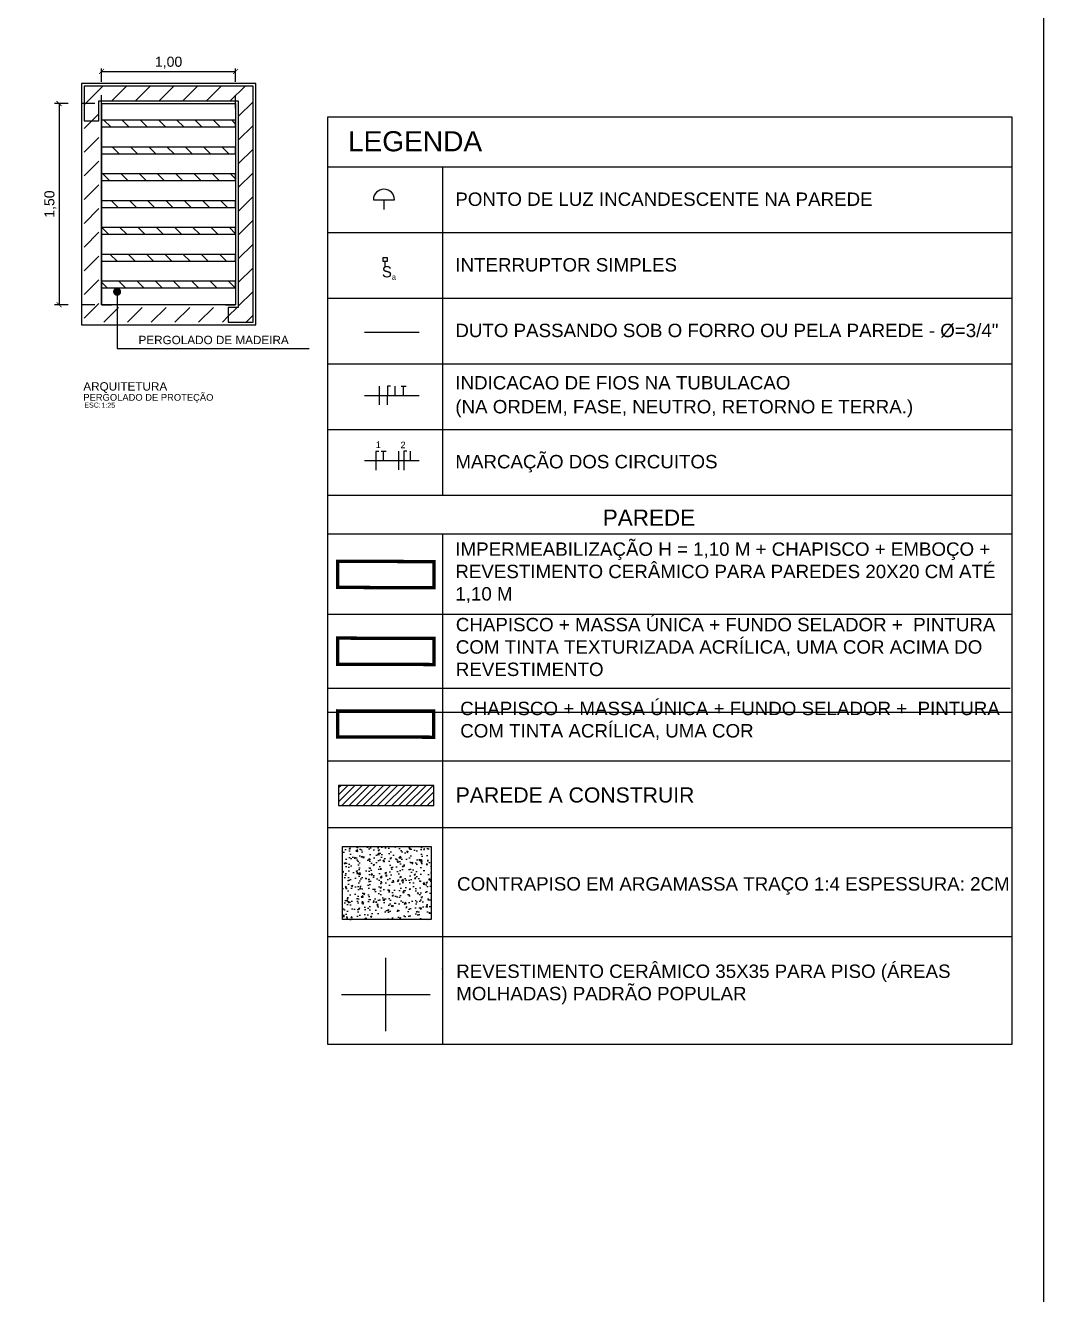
# Model space of a CAD drawing. Header units: inches. Extents: x -409 to -274, y -29 to 11.
# Drawn here: x -382.67 to -375.08, y -11.76 to -2.29 of the extents above; entities that cross this region are included whole.
import ezdxf
from ezdxf.enums import TextEntityAlignment as Align

# ---------------------------------------------------------------- set-up
doc = ezdxf.new("R2010")
doc.units = ezdxf.units.IN
doc.header["$MEASUREMENT"] = 0
for name, pattern in [('DASHDOT2', [0.5, 0.25, -0.125, 0, -0.125]), ('DOT', [6.35, 0, -6.35]), ('HIDDENX2', [19.05, 12.7, -6.35])]:
    doc.linetypes.add(name, pattern=pattern)
doc.layers.get('0').update_dxf_attribs({"color": 8})
doc.layers.get('DEFPOINTS').update_dxf_attribs({"lineweight": 0})
for name, color, linetype in [('.10', 1, 'Continuous'), ('.texto', 3, 'Continuous'), ('01', 1, 'Continuous'), ('AQ-COTAS - MÓVEIS', 8, 'Continuous'), ('AR-ALV-CRT', 4, 'Continuous'), ('ARQ-ALV-COM', 251, 'Continuous'), ('ARQ-COTA-75', 1, 'Continuous'), ('ARQ-HTC-CONST', 160, 'Continuous'), ('ARQ-PIS', 1, 'Continuous'), ('ARQ-TAB', 1, 'Continuous'), ('ARQ-TXT-02', 2, 'Continuous'), ('ARQ-TXT-03', 3, 'Continuous'), ('ARQ-TXT-04', 4, 'Continuous'), ('ARQ-TXT-75', 2, 'Continuous'), ('ARQ-TXT-SMB', 4, 'Continuous'), ('EL-Interruptor', 2, 'Continuous'), ('EL-Tomada', 3, 'Continuous'), ('ELE-VT3', 30, 'Continuous'), ('R- ANOTAÇÕES', 3, 'Continuous'), ('R- ARQ. PISO', 1, 'Continuous'), ('Texto', 3, 'Continuous')]:
    doc.layers.add(name, color=color, linetype=linetype)
doc.layers.add('AR-ALV-HTC', color=251, linetype='Continuous', lineweight=0)
doc.layers.add('AR-COTA', color=1, linetype='Continuous', lineweight=0)
doc.styles.add('Annotative', font='arial.ttf')
doc.styles.add('Arial', font='ARIALUNI.ttf')
doc.styles.add('MÉDIO', font='arial.ttf', dxfattribs={"height": 0.13})
doc.styles.add('Romans', font='romans.shx')
doc.styles.get("Standard").update_dxf_attribs({"font": 'arial.ttf'})
doc.styles.add('Swiss LT', font='swissl.ttf')
doc.styles.add('T3', font='arial.ttf')
doc.dimstyles.new('1-75', dxfattribs={"dimtxt": 0.14, "dimasz": 0.06, "dimexe": 0.01, "dimexo": 0.05, "dimgap": 0.05, "dimtad": 1, "dimzin": 4, "dimdsep": 46, "dimtxsty": 'Annotative', "dimblk": 'ARCHTICK', "dimcen": 0.09, "dimclrd": 10, "dimclre": 10, "dimclrt": 2, "dimadec": 0, "dimazin": 0, "dimtfac": 1, "dimtix": 1, "dimtofl": 0, "dimtmove": 0, "dimatfit": 3, "dimldrblk": 'DOT', "dimfxl": 0.1, "dimfxlon": 1, "dimtolj": 1, "dimtzin": 0, "dimarcsym": 0})
doc.dimstyles.new('COD-ARQ-50', dxfattribs={"dimtxt": 0.075, "dimasz": 0.0375, "dimexe": 0.05, "dimexo": 0.05, "dimgap": 0.02, "dimtad": 1, "dimzin": 4, "dimtxsty": 'T3', "dimblk": 'ARCHTICK', "dimcen": 0, "dimclrd": 1, "dimclre": 2, "dimclrt": 2, "dimazin": 0, "dimtfac": 1, "dimtmove": 2, "dimatfit": 3, "dimldrblk": 'DOT', "dimfxl": 0.4, "dimtolj": 1, "dimarcsym": 0})
pattern_1 = [(45, (-1314.98591, -195.1183), (-0.088388348, 0.088388348), [])]

# ---------------------------------------------------------------- blocks, each defined once
blk = doc.blocks.new('_ArchTick')
at = {"color": 0, "linetype": 'ByBlock', "const_width": 0.15}
blk.add_lwpolyline([(-0.5, -0.5), (0.5, 0.5)], dxfattribs=at)
blk = doc.blocks.new('*D537')
at = {"layer": 'AR-COTA', "color": 2, "linetype": 'DOT', "lineweight": -2, "ltscale": 0.00375, "transparency": 16777216}
for p, q in [((-382.1056, -2.9138), (-382.1056, -2.5864)), ((-381.1056, -2.9138), (-381.1056, -2.5864))]:
    blk.add_line(p, q, dxfattribs=at)
at = {"layer": 'AR-COTA', "color": 1, "lineweight": -2, "ltscale": 0.00375, "transparency": 16777216}
blk.add_line((-382.1056, -2.6364), (-381.1056, -2.6364), dxfattribs=at)
at = {"layer": 'DEFPOINTS', "color": 0, "ltscale": 0.00375, "transparency": 16777216}
for p in [(-381.1056, -2.6364), (-382.1056, -2.9638), (-381.1056, -2.9638)]:
    blk.add_point(p, dxfattribs=at)
at = {"layer": 'AR-COTA', "color": 1, "lineweight": -2, "ltscale": 0.00375, "transparency": 16777216, "xscale": 0.0375, "yscale": 0.0375, "zscale": 0.0375, "rotation": 180}
blk.add_blockref('_ArchTick', (-382.1056, -2.6364), dxfattribs=at)
at = {"layer": 'AR-COTA', "color": 1, "lineweight": -2, "ltscale": 0.00375, "transparency": 16777216, "xscale": 0.0375, "yscale": 0.0375, "zscale": 0.0375}
blk.add_blockref('_ArchTick', (-381.1056, -2.6364), dxfattribs=at)
at = {"layer": 'AR-COTA', "color": 2, "ltscale": 0.00375, "transparency": 16777216, "insert": (-381.6056, -2.5713), "char_height": 0.075, "attachment_point": 5, "style": 'T3'}
blk.add_mtext('\\A1;1,00', dxfattribs=at)
blk = doc.blocks.new('_Dot')
at = {"color": 0, "linetype": 'ByBlock', "lineweight": -2}
blk.add_line((-0.5, 0), (-1, 0), dxfattribs=at)
at = {"color": 0, "linetype": 'ByBlock', "const_width": 0.5}
blk.add_lwpolyline([(-0.25, 0, 1), (0.25, 0, 1)], format="xyb", close=True, dxfattribs=at)
blk = doc.blocks.new('*D538')
at = {"layer": 'AR-COTA', "color": 2, "linetype": 'DOT', "lineweight": -2, "ltscale": 0.00375, "transparency": 16777216}
for p, q in [((-382.1556, -2.876), (-382.4726, -2.876)), ((-382.1556, -4.376), (-382.4726, -4.376))]:
    blk.add_line(p, q, dxfattribs=at)
at = {"layer": 'AR-COTA', "color": 1, "lineweight": -2, "ltscale": 0.00375, "transparency": 16777216}
blk.add_line((-382.4226, -2.876), (-382.4226, -4.376), dxfattribs=at)
at = {"layer": 'DEFPOINTS', "color": 0, "ltscale": 0.00375, "transparency": 16777216}
for p in [(-382.1056, -2.876), (-382.4226, -4.376), (-382.1056, -4.376)]:
    blk.add_point(p, dxfattribs=at)
at = {"layer": 'AR-COTA', "color": 1, "lineweight": -2, "ltscale": 0.00375, "transparency": 16777216, "xscale": 0.0375, "yscale": 0.0375, "zscale": 0.0375}
for p, rotation in [((-382.4226, -2.876), 90), ((-382.4226, -4.376), 270)]:
    blk.add_blockref('_ArchTick', p, dxfattribs=dict(at, rotation=rotation))
at = {"layer": 'AR-COTA', "color": 2, "ltscale": 0.00375, "transparency": 16777216, "insert": (-382.4877, -3.626), "char_height": 0.075, "attachment_point": 5, "rotation": 90, "style": 'T3'}
blk.add_mtext('\\A1;1,50', dxfattribs=at)
blk = doc.blocks.new('*U582')
at = {"layer": 'ARQ-TXT-02', "insert": (0.2309, 0.1714), "char_height": 0.0375, "attachment_point": 1, "style": 'Arial'}
blk.add_mtext_dynamic_manual_height_columns('ESC:', width=0.00172, gutter_width=0.3125, heights=[0], dxfattribs=at)
at = {"layer": 'ARQ-TXT-02', "style": 'Arial'}
blk.add_attdef('ESCALA', (0.3585, 0.1323), '', height=0.0375, dxfattribs=at)
at = {"layer": 'ARQ-TXT-03', "style": 'Arial'}
blk.add_attdef('DESENHO', (0.2231, 0.185), '', height=0.05, dxfattribs=at)
at = {"layer": 'ARQ-TXT-04', "style": 'Arial'}
blk.add_attdef('MATÉRIA', text='', height=0.0625, dxfattribs=at).set_placement((0.2231, 0.2419), align=Align.BOTTOM_LEFT)
blk = doc.blocks.new('DOT')
at = {"layer": 'AQ-COTAS - MÓVEIS', "color": 0, "linetype": 'ByBlock'}
blk.add_line((-0.5, 0), (-1, 0), dxfattribs=at)
at = {"layer": 'AQ-COTAS - MÓVEIS', "color": 0, "linetype": 'ByBlock', "const_width": 0.5}
blk.add_lwpolyline([(-0.25, 0, 1), (0.25, 0, 1)], format="xyb", close=True, dxfattribs=at)
blk = doc.blocks.new('inter duplo')
at = {"layer": 'ELE-VT3', "transparency": 33554687}
for p, q in [((19.035, 49.964), (19.141, 49.964)), ((19.035, 49.857), (19.035, 49.964)), ((19.141, 49.857), (19.035, 49.857)), ((19.088, 49.723), (19.088, 49.857)), ((19.141, 49.964), (19.141, 49.857))]:
    blk.add_line(p, q, dxfattribs=at)
at = {"layer": 'ELE-VT3', "transparency": 33554687, "attachment_point": 1, "style": 'Romans'}
for s, insert, char_height, width in [('{\\fBodoni MT|b0|i0|c0|p18;S}', (19.003, 49.728), 0.3, 0.35727), ('{\\fBodoni MT|b0|i0|c0|p18;a}', (19.269, 49.512), 0.15, 0.13015)]:
    blk.add_mtext(s, dxfattribs=dict(at, insert=insert, char_height=char_height, width=width))
blk = doc.blocks.new('arandela')
at = {"layer": 'ELE-VT3', "color": 18, "true_color": 0x000000, "transparency": 33554687}
for p, q in [((20.752, 47.604), (21.319, 47.604)), ((21.035, 47.604), (21.035, 47.346))]:
    blk.add_line(p, q, dxfattribs=at)
blk.add_arc((21.035, 47.604), 0.283, 359.9997, 179.9997, dxfattribs=at)

msp = doc.modelspace()

# ---------------------------------------------------------------- hatches: boundary and pattern name
at = {"layer": '.10'}
h = msp.add_hatch(dxfattribs=at)
h.set_pattern_fill('AR-CONC', color=8, scale=0.015, angle=-360, style=0)
h.set_pattern_definition([(50, (-221.94868, 148.60093), (0.107589027, -0.00941282), [0.01125, -0.12375]), (355, (-221.94868, 148.60093), (-0.0208127, 0.11282882), [0.009, -0.099]), (100.451444, (-221.93972, 148.60014), (0.086776327, 0.103416), [0.00956103, -0.105171317]), (46.1842, (-221.94868, 148.63093), (0.1600862, -0.02482789), [0.016875, -0.185625]), (96.635635, (-221.93534, 148.62886), (0.14019929, 0.14611779), [0.01434155, -0.15775706]), (351.18416, (-221.94868, 148.63093), (0.14019929, 0.14611779), [0.0135, -0.1485]), (21, (-221.93368, 148.62343), (0.089536058, -0.060392834), [0.01125, -0.12375]), (326, (-221.93368, 148.62343), (0.0364973, 0.108772507), [0.009, -0.099]), (71.451445, (-221.92622, 148.61839), (0.126033357, 0.048379673), [0.00956103, -0.105171317]), (37.5, (-221.948683, 148.600926), (0.001823978, 0.049934078), [0, -0.0978, 0, -0.1005, 0, -0.099375]), (7.5, (-221.948683, 148.600926), (0.03946043, 0.059161757), [0, -0.0573, 0, -0.09555, 0, -0.037875]), (327.5, (-221.982133, 148.600926), (0.0800733654, -0.003383231), [0, -0.0375, 0, -0.117, 0, -0.15525]), (317.5, (-221.99713, 148.600926), (0.087477925, 0.015015747), [0, -0.04875, 0, -0.0777, 0, -0.11025])])
h.paths.add_polyline_path([(-380.3088, -8.4149), (-379.6463, -8.4149), (-379.6463, -8.9608), (-380.3088, -8.9608)])
at = {"layer": '01', "linetype": 'ByBlock', "true_color": 0xc4b687}
h = msp.add_hatch(dxfattribs=at)
h.set_pattern_fill('ANSI31', color=43)
h.set_pattern_definition(pattern_1)
h.paths.add_polyline_path([(-381.0856, -2.856), (-381.0856, -4.396), (-381.1606, -4.396), (-381.1606, -4.506), (-380.9756, -4.506), (-380.9756, -2.876), (-380.9756, -2.746), (-382.2356, -2.746), (-382.2356, -2.876), (-382.2356, -3.006), (-382.1256, -3.006), (-382.1256, -2.856)])
h = msp.add_hatch(dxfattribs=at)
h.set_pattern_fill('ANSI31', color=43)
h.set_pattern_definition(pattern_1)
h.paths.add_polyline_path([(-382.1256, -4.396), (-382.1256, -3.006), (-382.2356, -3.006), (-382.2356, -4.506), (-381.1606, -4.506), (-381.1606, -4.396)])
at = {"layer": 'AR-ALV-HTC', "lineweight": 5, "true_color": 0xa65621, "transparency": 33554687}
h = msp.add_hatch(dxfattribs=at)
h.set_pattern_fill('ANSI31', color=34, scale=0.77, angle=90)
h.set_pattern_definition([(135, (-1314.98591, -195.1183), (-0.068059028, -0.068059028), [])])
h.paths.add_polyline_path([(-382.1056, -3.001), (-382.1056, -3.051), (-381.1056, -3.051), (-381.1056, -3.001)])
h.paths.add_polyline_path([(-382.1056, -3.201), (-382.1056, -3.251), (-381.1056, -3.251), (-381.1056, -3.201)])
h.paths.add_polyline_path([(-381.1056, -3.451), (-381.1056, -3.401), (-382.1056, -3.401), (-382.1056, -3.451)])
h.paths.add_polyline_path([(-381.1056, -3.651), (-381.1056, -3.601), (-382.1056, -3.601), (-382.1056, -3.651)])
h.paths.add_polyline_path([(-381.1056, -3.851), (-381.1056, -3.801), (-382.1056, -3.801), (-382.1056, -3.851)])
h.paths.add_polyline_path([(-382.1056, -4.001), (-382.1056, -4.051), (-381.1056, -4.051), (-381.1056, -4.001)])
h.paths.add_polyline_path([(-381.1056, -4.251), (-381.1056, -4.201), (-382.1056, -4.201), (-382.1056, -4.251)])
at = {"layer": 'ARQ-HTC-CONST'}
h = msp.add_hatch(dxfattribs=at)
h.set_pattern_fill('ANSI31', color=256, scale=0.3)
h.set_pattern_definition([(45, (-383.534468, -43.89475), (-0.026516504, 0.026516504), [])])
h.paths.add_polyline_path([(-380.3378, -7.9607), (-380.3378, -8.1107), (-379.6278, -8.1107), (-379.6278, -7.9607)])
at = {"layer": 'R- ARQ. PISO'}
h = msp.add_hatch(dxfattribs=at)
h.set_pattern_fill('_USER', color=8, scale=0.35, double=1, pattern_type=0)
h.set_pattern_definition([(0, (-379.9844, -9.5188), (0, 0.35), []), (90, (-379.9844, -9.5188), (-0.35, 2e-17), [])])
h.paths.add_polyline_path([(-380.3156, -9.7918), (-379.6532, -9.7918), (-379.6532, -9.2458), (-380.3156, -9.2458)])

# ---------------------------------------------------------------- linework, layer by layer
at = {"color": 1, "transparency": 33554687}
for p, q in [((-380.145, -4.5803), (-379.7358, -4.5803)), ((-380.145, -5.0532), (-379.7358, -5.0532)), ((-380.145, -5.5383), (-379.7358, -5.5383))]:
    msp.add_line(p, q, dxfattribs=at)
at = {"layer": '01', "color": 43, "linetype": 'ByBlock', "true_color": 0xc4b687}
for p, q in [((-382.2556, -2.726), (-382.2556, -4.226)), ((-380.9556, -2.726), (-382.2556, -2.726)), ((-380.9556, -4.526), (-380.9556, -2.726)), ((-382.1056, -4.376), (-382.1056, -2.876)), ((-382.1056, -2.876), (-381.1056, -2.876)), ((-381.1056, -2.876), (-381.1056, -4.376)), ((-382.2556, -4.226), (-382.2556, -4.526)), ((-381.1056, -4.376), (-382.1056, -4.376)), ((-382.2556, -4.526), (-380.9556, -4.526))]:
    msp.add_line(p, q, dxfattribs=at)
for points in [[(-382.2356, -2.876), (-382.2356, -3.006), (-382.1256, -3.006), (-382.1256, -2.856), (-381.0856, -2.856), (-381.0856, -4.396), (-381.1606, -4.396), (-381.1606, -4.506), (-380.9756, -4.506), (-380.9756, -2.876), (-380.9756, -2.746), (-382.2356, -2.746)], [(-381.1056, -3.051), (-381.1056, -3.051), (-381.1056, -3.001), (-382.1056, -3.001), (-382.1056, -3.051), (-381.1056, -3.051), (-381.1056, -3.051)], [(-381.1056, -3.251), (-381.1056, -3.251), (-381.1056, -3.201), (-382.1056, -3.201), (-382.1056, -3.251), (-381.1056, -3.251), (-381.1056, -3.251)], [(-381.1056, -3.451), (-381.1056, -3.451), (-381.1056, -3.401), (-382.1056, -3.401), (-382.1056, -3.451), (-381.1056, -3.451), (-381.1056, -3.451)], [(-381.1056, -3.651), (-381.1056, -3.651), (-381.1056, -3.601), (-382.1056, -3.601), (-382.1056, -3.651), (-381.1056, -3.651), (-381.1056, -3.651)], [(-381.1056, -3.851), (-381.1056, -3.851), (-381.1056, -3.801), (-382.1056, -3.801), (-382.1056, -3.851), (-381.1056, -3.851), (-381.1056, -3.851)], [(-381.1056, -4.051), (-381.1056, -4.051), (-381.1056, -4.001), (-382.1056, -4.001), (-382.1056, -4.051), (-381.1056, -4.051), (-381.1056, -4.051)], [(-381.1056, -4.251), (-381.1056, -4.251), (-381.1056, -4.201), (-382.1056, -4.201), (-382.1056, -4.251), (-381.1056, -4.251), (-381.1056, -4.251)]]:
    msp.add_lwpolyline(points, close=True, dxfattribs=at)
at = {"layer": 'ARQ-ALV-COM', "color": 40, "linetype": 'DASHDOT2', "ltscale": 0.5, "true_color": 0xf8d731, "const_width": 0.025}
msp.add_lwpolyline([(-380.3437, -6.484), (-379.6264, -6.4863), (-379.6264, -6.2916), (-380.3437, -6.2894)], close=True, dxfattribs=at)
at = {"layer": 'ARQ-ALV-COM', "color": 30, "linetype": 'HIDDENX2', "ltscale": 0.02, "true_color": 0xf26722, "const_width": 0.025}
msp.add_lwpolyline([(-380.3437, -7.0568), (-379.6264, -7.059), (-379.6264, -6.8644), (-380.3437, -6.8621)], close=True, dxfattribs=at)
at = {"layer": 'ARQ-ALV-COM', "color": 217, "linetype": 'HIDDENX2', "ltscale": 0.02, "true_color": 0x93278f, "const_width": 0.025}
msp.add_lwpolyline([(-380.3437, -7.599), (-379.629, -7.6008), (-379.629, -7.4062), (-380.3437, -7.4044)], close=True, dxfattribs=at)
at = {"layer": 'ARQ-COTA-75', "linetype": 'ByBlock'}
msp.add_lwpolyline([(-380.3088, -8.4149), (-379.6463, -8.4149), (-379.6463, -8.9608), (-380.3088, -8.9608)], close=True, dxfattribs=at)
at = {"layer": 'ARQ-HTC-CONST'}
msp.add_lwpolyline([(-380.3378, -8.1107), (-379.6278, -8.1107), (-379.6278, -7.9607), (-380.3378, -7.9607)], close=True, dxfattribs=at)
at = {"layer": 'ARQ-PIS', "color": 8, "linetype": 'ByBlock', "ltscale": 5}
for p, q in [((-382.1056, -2.876), (-382.1056, -4.376)), ((-382.1056, -4.376), (-382.0306, -4.376)), ((-381.1806, -4.376), (-381.1056, -4.376))]:
    msp.add_line(p, q, dxfattribs=at)
at = {"layer": 'ARQ-PIS', "color": 4, "linetype": 'ByBlock'}
msp.add_lwpolyline([(-388.7606, -1.8439), (-375.0786, -1.8439), (-375.0786, -21.9212), (-388.7606, -21.9212)], close=True, dxfattribs=at)
at = {"layer": 'ARQ-TAB'}
for p, q in [((-380.4183, -3.3492), (-375.3151, -3.3492)), ((-379.5631, -3.3492), (-379.5631, -5.7953)), ((-380.4183, -3.8384), (-375.3151, -3.8384)), ((-380.4183, -4.3276), (-375.3151, -4.3276)), ((-380.4183, -4.8168), (-375.3151, -4.8168)), ((-380.4183, -5.3061), (-375.3151, -5.3061)), ((-380.4183, -6.0844), (-375.3151, -6.0844)), ((-379.5631, -6.0844), (-379.5631, -9.8933)), ((-380.4183, -6.6843), (-375.3151, -6.6843)), ((-380.4183, -7.2346), (-375.3276, -7.2346)), ((-380.4183, -7.7769), (-375.3276, -7.7769)), ((-380.4183, -8.2752), (-375.3151, -8.2752)), ((-380.4183, -9.0876), (-375.3151, -9.0876))]:
    msp.add_line(p, q, dxfattribs=at)
for points in [[(-380.4183, -7.4159), (-380.4183, -2.9747), (-375.3151, -2.9747), (-375.3151, -7.4159)], [(-380.4183, -9.8933), (-380.4183, -5.7953), (-375.3151, -5.7953), (-375.3151, -9.8933)]]:
    msp.add_lwpolyline(points, close=True, dxfattribs=at)
at = {"layer": 'ARQ-TAB', "color": 230, "linetype": 'ByBlock'}
for p in [(-379.5631, -3.8384), (-379.5631, -4.8168), (-379.5631, -5.3061), (-379.5631, -9.3276)]:
    msp.add_point(p, dxfattribs=at)
at = {"layer": 'ELE-VT3'}
for points in [[(-380.0319, -5.123), (-380.0316, -4.9833)], [(-379.9504, -4.9834), (-379.9736, -4.9833), (-379.9739, -5.123)], [(-379.9148, -5.0535), (-379.9148, -4.9836)], [(-379.8716, -4.9834), (-379.8344, -4.9832)], [(-379.8528, -5.0532), (-379.853, -4.9833)], [(-380.0367, -5.4704), (-380.06, -5.4704), (-380.0603, -5.6101)], [(-380.0208, -5.4685), (-379.9836, -5.4684)], [(-380.0019, -5.5383), (-380.0022, -5.4685)], [(-379.888, -5.6082), (-379.8878, -5.4685)], [(-379.8286, -5.469), (-379.8518, -5.469), (-379.852, -5.6087)], [(-379.8018, -5.5386), (-379.8017, -5.4688)]]:
    msp.add_lwpolyline(points, dxfattribs=at)

# ---------------------------------------------------------------- block references
at = {"layer": 'ARQ-TXT-SMB'}
msp.add_blockref('*U582', (-382.4646, -5.2771), dxfattribs=at).add_auto_attribs({'ESCALA': '1:25', 'DESENHO': 'PERGOLADO DE PROTEÇÃO', 'MATÉRIA': 'ARQUITETURA'})
at = {"layer": 'EL-Interruptor', "transparency": 33554687, "xscale": 0.2784344161825504, "yscale": 0.2784344161825504, "zscale": 0.2784344161825504}
msp.add_blockref('inter duplo', (-385.3055, -17.9347), dxfattribs=at)
at = {"layer": 'EL-Tomada', "transparency": 33554687, "xscale": 0.2784344161825504, "yscale": 0.2784344161825504, "zscale": 0.2784344161825504}
msp.add_blockref('arandela', (-385.8563, -16.8483), dxfattribs=at)

# ---------------------------------------------------------------- texts
at = {"layer": '.texto', "color": 2, "attachment_point": 1}
for s, insert, char_height, width in [('LEGENDA', (-380.2679, -3.0824), 0.15, 2.378078), ('PAREDE', (-378.367, -5.9035), 0.12, 0.756734)]:
    msp.add_mtext(s, dxfattribs=dict(at, insert=insert, char_height=char_height, width=width))
at = {"layer": 'AR-ALV-CRT', "color": 2, "insert": (-381.2695, -4.6078), "char_height": 0.0625, "width": 1.277297, "attachment_point": 2, "style": 'Arial'}
msp.add_mtext('\\A1;PERGOLADO DE MADEIRA ', dxfattribs=at)
at = {"layer": 'ARQ-TXT-75', "insert": (-379.4639, -7.9751), "char_height": 0.113, "width": 2.376127, "attachment_point": 1, "style": 'Swiss LT'}
msp.add_mtext('{\\fArial|b0|i0|c0|p34;PAREDE A CONSTRUIR}', dxfattribs=at)
at = {"layer": 'ELE-VT3', "style": 'Arial'}
for s, rotation, p in [('1', 358.47788, (-380.0419, -5.459)), ('2', 359.78926, (-379.8568, -5.4609))]:
    msp.add_text(s, height=0.0493, rotation=rotation, dxfattribs=at).set_placement(p, align=Align.BOTTOM_CENTER)
at = {"layer": 'Texto', "color": 2, "style": 'MÉDIO'}
for s, p in [('PONTO DE LUZ INCANDESCENTE NA PAREDE', (-379.4666, -3.6394)), ('INTERRUPTOR SIMPLES', (-379.4666, -4.1286)), ('DUTO PASSANDO SOB O FORRO OU PELA PAREDE - %%C=3/4" ', (-379.4666, -4.6178)), ('INDICACAO DE FIOS NA TUBULACAO', (-379.4666, -5.0083)), ('(NA ORDEM, FASE, NEUTRO, RETORNO E TERRA.)', (-379.4666, -5.1864)), ('MARCAÇÃO DOS CIRCUITOS', (-379.4666, -5.5963))]:
    msp.add_text(s, height=0.1, dxfattribs=at).set_placement(p)
at = {"layer": 'Texto', "color": 2, "char_height": 0.1, "attachment_point": 1, "style": 'MÉDIO'}
for s, insert, width in [('IMPERMEABILIZAÇÃO H = 1,10 M + CHAPISCO + EMBOÇO + REVESTIMENTO CERÂMICO PARA PAREDES 20X20 CM ATÉ 1,10 M', (-379.4666, -6.1484), 4.151492), ('CHAPISCO + MASSA ÚNICA + FUNDO SELADOR +  PINTURA COM TINTA TEXTURIZADA ACRÍLICA, UMA COR ACIMA DO REVESTIMENTO', (-379.463, -6.7114), 4.147928), ('CHAPISCO + MASSA ÚNICA + FUNDO SELADOR +  PINTURA COM TINTA ACRÍLICA, UMA COR', (-379.4301, -7.3364), 4.114991), ('CONTRAPISO EM ARGAMASSA TRAÇO 1:4 ESPESSURA: 2CM', (-379.4537, -8.6446), 4.419837), ('REVESTIMENTO CERÂMICO 35X35 PARA PISO (ÁREAS MOLHADAS) PADRÃO POPULAR', (-379.46, -9.296), 4.144945)]:
    msp.add_mtext(s, dxfattribs=dict(at, insert=insert, width=width))

# ---------------------------------------------------------------- dimensions: what is measured, and where the dimension line sits
at = {"layer": 'AR-COTA', "ltscale": 0.00375}
dim = msp.add_linear_dim(base=(-381.1056, -2.6364), p1=(-382.1056, -2.9638), p2=(-381.1056, -2.9638), dimstyle='COD-ARQ-50', dxfattribs=at)
dim.commit()
dim.dimension.update_dxf_attribs({"geometry": '*D537', "text_midpoint": (-381.6056, -2.5713)})
dim = msp.add_linear_dim(base=(-382.4226, -4.376), p1=(-382.1056, -2.876), p2=(-382.1056, -4.376), angle=90, dimstyle='COD-ARQ-50', dxfattribs=at)
dim.commit()
dim.dimension.update_dxf_attribs({"geometry": '*D538', "text_midpoint": (-382.4877, -3.626)})

# ---------------------------------------------------------------- leaders
at = {"layer": 'R- ANOTAÇÕES'}
msp.add_leader([(-381.9893, -4.2795), (-381.9896, -4.702), (-380.5579, -4.702)], dimstyle='1-75', override={"dimgap": 0.05, "dimtad": 0, "dimldrblk": 'DOT'}, dxfattribs=at)

doc.saveas('drawing.dxf')
